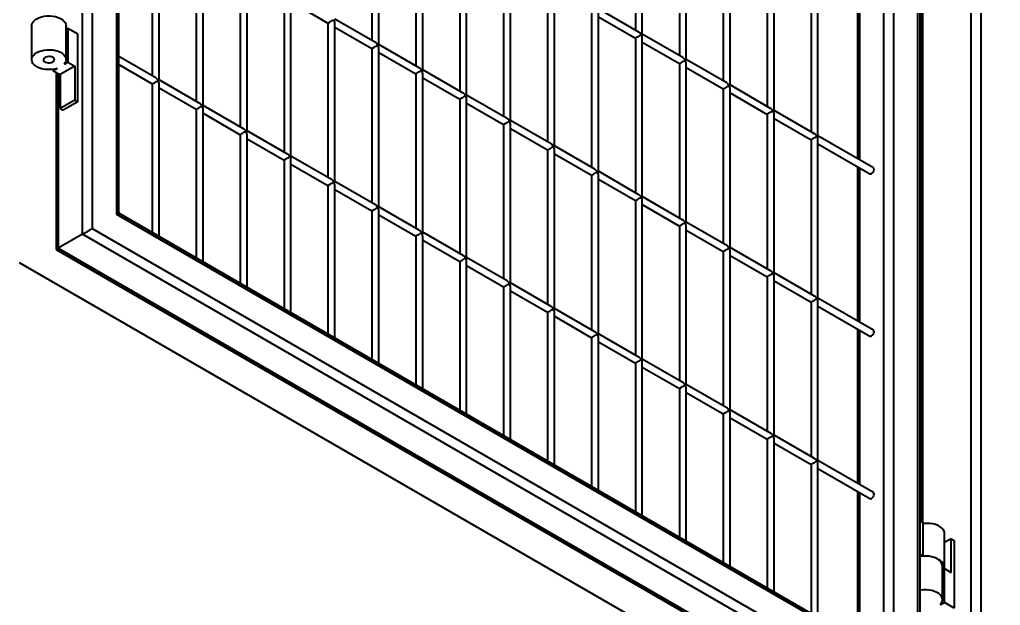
# Model space of a CAD drawing. Header units: millimetres. Extents: x 0 to 297, y 0 to 210.
# Drawn here: x 212.55 to 219.65, y 103.2 to 107.44 of the extents above; entities that cross this region are included whole.
import ezdxf

# ---------------------------------------------------------------- set-up
doc = ezdxf.new("R2010")
doc.units = ezdxf.units.MM
doc.layers.add('轮廓实线层', color=7, linetype='Continuous', lineweight=40)

msp = doc.modelspace()

# ---------------------------------------------------------------- linework, layer by layer
at = {"layer": '轮廓实线层', "color": 7, "linetype": 'Continuous', "lineweight": 40}
for p, q in [((213.0039, 105.8862), (213.0039, 120.584)), ((213.0746, 120.5432), (213.0746, 105.9271)), ((213.2513, 106.0292), (213.2513, 120.237)), ((213.266, 106.0376), (213.266, 120.1877)), ((219.0567, 102.4737), (219.0567, 117.0897)), ((219.0713, 102.4244), (219.0713, 117.0982)), ((218.8799, 116.9877), (218.8799, 102.7799)), ((219.0739, 115.4182), (219.0739, 103.8111)), ((217.0094, 108.4811), (217.0094, 107.363)), ((217.0594, 107.3341), (217.0594, 108.4811)), ((215.1002, 108.4074), (215.1002, 107.2893)), ((215.1502, 107.2604), (215.1502, 108.4074)), ((217.3276, 108.2974), (217.3276, 107.1793)), ((217.3776, 107.1504), (217.3776, 108.2974)), ((215.4184, 108.2237), (215.4184, 107.1056)), ((215.4684, 107.0767), (215.4684, 108.2237)), ((213.5092, 108.15), (213.5092, 107.0319)), ((213.5592, 107.0031), (213.5592, 108.15)), ((217.6458, 108.1137), (217.6458, 106.9956)), ((217.6958, 106.9667), (217.6958, 108.1137)), ((215.7366, 108.04), (215.7366, 106.9219)), ((215.7866, 106.8931), (215.7866, 108.04)), ((213.8274, 107.9663), (213.8274, 106.8482)), ((213.8774, 106.8194), (213.8774, 107.9663)), ((217.964, 107.93), (217.964, 106.8119)), ((218.014, 106.783), (218.014, 107.93)), ((216.0548, 107.8563), (216.0548, 106.7382)), ((216.1048, 106.7094), (216.1048, 107.8563)), ((214.1456, 107.7826), (214.1456, 106.6646)), ((214.1956, 106.6357), (214.1956, 107.7826)), ((218.2822, 107.7463), (218.2822, 106.6282)), ((218.3322, 106.5993), (218.3322, 107.7463)), ((216.373, 107.6726), (216.373, 106.5545)), ((216.423, 106.5257), (216.423, 107.6726)), ((214.4638, 107.5989), (214.4638, 106.4809)), ((214.5138, 106.452), (214.5138, 107.5989)), ((214.5138, 107.5701), (214.782, 107.4153)), ((217.0344, 107.3485), (216.7412, 107.5178)), ((218.6178, 107.5525), (218.6178, 106.4344)), ((215.1252, 107.2749), (214.832, 107.4441)), ((216.6912, 107.4889), (216.6912, 106.3708)), ((216.7412, 106.342), (216.7412, 107.4889)), ((216.7412, 107.4601), (217.0094, 107.3052)), ((212.6349, 107.3948), (212.6349, 107.1498)), ((212.8849, 107.1498), (212.8849, 107.3948)), ((212.8978, 107.3764), (212.8849, 107.369)), ((212.8978, 107.3764), (212.8978, 107.1315)), ((212.9685, 107.3356), (212.8978, 107.3764)), ((214.782, 107.4153), (214.782, 106.2972)), ((214.832, 106.2683), (214.832, 107.4153)), ((214.832, 107.3864), (215.1002, 107.2316)), ((212.9685, 106.8457), (212.9685, 107.3356)), ((217.0094, 107.3052), (217.0094, 106.1871)), ((217.3526, 107.1648), (217.0594, 107.3341)), ((217.0594, 106.1583), (217.0594, 107.3052)), ((215.1002, 107.2316), (215.1002, 106.1135)), ((215.4434, 107.0912), (215.1502, 107.2604)), ((215.1502, 106.0846), (215.1502, 107.2316)), ((217.0594, 107.2764), (217.3276, 107.1215)), ((213.5342, 107.0175), (213.266, 107.1723)), ((215.1502, 107.2027), (215.4184, 107.0479)), ((212.82, 107.0866), (212.7917, 107.0702)), ((212.9473, 107.1029), (212.8412, 107.0417)), ((212.8978, 107.1315), (212.8695, 107.1151)), ((212.8978, 107.1315), (212.9473, 107.1029)), ((212.9473, 107.1029), (212.9473, 106.8579)), ((213.266, 107.1146), (213.5092, 106.9742)), ((217.3276, 107.1215), (217.3276, 106.0035)), ((217.6708, 106.9812), (217.3776, 107.1504)), ((217.3776, 105.9746), (217.3776, 107.1215)), ((217.3776, 107.0927), (217.6458, 106.9379)), ((212.7917, 107.0801), (212.7917, 107.0702)), ((212.7917, 107.0702), (212.8412, 107.0417)), ((212.8124, 107.0583), (212.8124, 105.7757)), ((212.8412, 107.0417), (212.8412, 106.7967)), ((215.4184, 107.0479), (215.4184, 105.9298)), ((215.7616, 106.9075), (215.4684, 107.0767)), ((215.4684, 105.9009), (215.4684, 107.0479)), ((215.4684, 107.019), (215.7366, 106.8642)), ((213.5092, 106.9742), (213.5092, 105.8972)), ((213.8524, 106.8338), (213.5592, 107.0031)), ((213.5592, 105.8684), (213.5592, 106.9742)), ((213.5592, 106.9453), (213.8274, 106.7905)), ((217.989, 106.7975), (217.6958, 106.9667)), ((216.0798, 106.7238), (215.7866, 106.8931)), ((217.6458, 106.9379), (217.6458, 105.8198)), ((217.6958, 105.7909), (217.6958, 106.9379)), ((217.6958, 106.909), (217.964, 106.7542)), ((212.9473, 106.8579), (212.8412, 106.7967)), ((212.9685, 106.8457), (212.8624, 106.7845)), ((212.9473, 106.8579), (212.9685, 106.8457)), ((214.1706, 106.6501), (213.8774, 106.8194)), ((215.7366, 106.8642), (215.7366, 105.7461)), ((215.7866, 105.7172), (215.7866, 106.8642)), ((215.7866, 106.8353), (216.0548, 106.6805)), ((212.8412, 106.7967), (212.8624, 106.7845)), ((213.8274, 106.7905), (213.8274, 105.7135)), ((213.8774, 105.6847), (213.8774, 106.7905)), ((213.8774, 106.7617), (214.1456, 106.6068)), ((217.964, 106.7542), (217.964, 105.6361)), ((218.3072, 106.6138), (218.014, 106.783)), ((218.014, 105.6072), (218.014, 106.7542)), ((216.0548, 106.6805), (216.0548, 105.5624)), ((216.398, 106.5401), (216.1048, 106.7094)), ((216.1048, 105.5335), (216.1048, 106.6805)), ((218.014, 106.7253), (218.2822, 106.5705)), ((214.1456, 106.6068), (214.1456, 105.5298)), ((214.4888, 106.4664), (214.1956, 106.6357)), ((214.1956, 105.501), (214.1956, 106.6068)), ((216.1048, 106.6516), (216.373, 106.4968)), ((218.7333, 106.3678), (218.3322, 106.5993)), ((214.1956, 106.578), (214.4638, 106.4231)), ((216.7162, 106.3564), (216.423, 106.5257)), ((218.2822, 106.5705), (218.2822, 105.4524)), ((218.3322, 105.4235), (218.3322, 106.5705)), ((218.3322, 106.5416), (218.7083, 106.3245)), ((214.807, 106.2827), (214.5138, 106.452)), ((216.373, 106.4968), (216.373, 105.3787)), ((216.423, 105.3498), (216.423, 106.4968)), ((216.423, 106.4679), (216.6912, 106.3131)), ((214.4638, 106.4231), (214.4638, 105.3461)), ((214.5138, 105.3173), (214.5138, 106.4231)), ((214.5138, 106.3943), (214.782, 106.2394)), ((218.6178, 106.3767), (218.6178, 105.2586)), ((216.6912, 106.3131), (216.6912, 105.195)), ((217.0344, 106.1727), (216.7412, 106.342)), ((216.7412, 105.1662), (216.7412, 106.3131)), ((214.782, 106.2394), (214.782, 105.1625)), ((215.1252, 106.0991), (214.832, 106.2683)), ((214.832, 105.1336), (214.832, 106.2394)), ((216.7412, 106.2842), (217.0094, 106.1294)), ((214.832, 106.2106), (215.1002, 106.0557)), ((217.0094, 106.1294), (217.0094, 105.0113)), ((217.3526, 105.989), (217.0594, 106.1583)), ((217.0594, 104.9825), (217.0594, 106.1294)), ((217.0594, 106.1006), (217.3276, 105.9457)), ((218.8799, 102.7799), (213.2513, 106.0292)), ((218.8446, 102.8172), (213.266, 106.0376)), ((215.1002, 106.0557), (215.1002, 104.9788)), ((215.4434, 105.9154), (215.1502, 106.0846)), ((215.1502, 104.9499), (215.1502, 106.0557)), ((215.1502, 106.0269), (215.4184, 105.8721)), ((217.6708, 105.8053), (217.3776, 105.9746)), ((213.0039, 105.8862), (212.8271, 105.7842)), ((219.0567, 102.392), (213.0039, 105.8862)), ((213.0746, 105.9271), (219.0567, 102.4737)), ((215.7616, 105.7317), (215.4684, 105.9009)), ((217.3276, 105.9457), (217.3276, 104.8276)), ((217.3776, 104.7988), (217.3776, 105.9457)), ((217.3776, 105.9169), (217.6458, 105.762)), ((215.4184, 105.8721), (215.4184, 104.7951)), ((215.4684, 104.7662), (215.4684, 105.8721)), ((215.4684, 105.8432), (215.7366, 105.6884)), ((212.8124, 105.7757), (218.8446, 102.2935)), ((212.8271, 105.7842), (218.8799, 102.29)), ((217.6458, 105.762), (217.6458, 104.6439)), ((217.989, 105.6216), (217.6958, 105.7909)), ((217.6958, 104.6151), (217.6958, 105.762)), ((241.5392, 88.9436), (212.5478, 105.68)), ((215.7366, 105.6884), (215.7366, 104.6114)), ((216.0798, 105.548), (215.7866, 105.7172)), ((215.7866, 104.5825), (215.7866, 105.6884)), ((217.6958, 105.7332), (217.964, 105.5783)), ((215.7866, 105.6595), (216.0548, 105.5047)), ((218.3072, 105.438), (218.014, 105.6072)), ((216.398, 105.3643), (216.1048, 105.5335)), ((217.964, 105.5783), (217.964, 104.4603)), ((218.014, 104.4314), (218.014, 105.5783)), ((218.014, 105.5495), (218.2822, 105.3946)), ((216.0548, 105.5047), (216.0548, 104.4277)), ((216.1048, 104.3988), (216.1048, 105.5047)), ((216.1048, 105.4758), (216.373, 105.321)), ((218.2822, 105.3946), (218.2822, 104.2766)), ((218.7333, 105.1919), (218.3322, 105.4235)), ((218.3322, 104.2477), (218.3322, 105.3946)), ((216.373, 105.321), (216.373, 104.244)), ((216.7162, 105.1806), (216.423, 105.3498)), ((216.423, 104.2151), (216.423, 105.321)), ((218.3322, 105.3658), (218.7083, 105.1486)), ((216.423, 105.2921), (216.6912, 105.1373)), ((218.6178, 105.2009), (218.6178, 104.0828)), ((216.6912, 105.1373), (216.6912, 104.0603)), ((217.0344, 104.9969), (216.7412, 105.1662)), ((216.7412, 104.0314), (216.7412, 105.1373)), ((216.7412, 105.1084), (217.0094, 104.9536)), ((217.3526, 104.8132), (217.0594, 104.9825)), ((217.0094, 104.9536), (217.0094, 103.8766)), ((217.0594, 103.8477), (217.0594, 104.9536)), ((217.0594, 104.9247), (217.3276, 104.7699)), ((217.3276, 104.7699), (217.3276, 103.6929)), ((217.6708, 104.6295), (217.3776, 104.7988)), ((217.3776, 103.6641), (217.3776, 104.7699)), ((217.3776, 104.741), (217.6458, 104.5862)), ((217.989, 104.4458), (217.6958, 104.6151)), ((217.6458, 104.5862), (217.6458, 103.5092)), ((217.6958, 103.4804), (217.6958, 104.5862)), ((217.6958, 104.5573), (217.964, 104.4025)), ((217.964, 104.4025), (217.964, 103.3255)), ((218.3072, 104.2621), (218.014, 104.4314)), ((218.014, 103.2967), (218.014, 104.4025)), ((218.014, 104.3737), (218.2822, 104.2188)), ((218.7333, 104.0161), (218.3322, 104.2477)), ((218.2822, 104.2188), (218.2822, 103.1418)), ((218.3322, 103.113), (218.3322, 104.2188)), ((218.3322, 104.19), (218.7083, 103.9728)), ((218.6178, 104.0251), (218.6178, 102.9481)), ((219.0713, 103.8125), (219.0921, 103.8006)), ((219.0921, 103.8006), (219.0921, 103.5556)), ((219.2489, 103.476), (219.2489, 103.721)), ((219.2971, 103.6822), (219.2489, 103.6543)), ((219.2971, 103.4372), (219.2971, 103.6822)), ((219.2971, 103.6822), (219.3183, 103.6699)), ((219.3183, 103.6699), (219.3183, 103.18)), ((219.0921, 103.5556), (219.0713, 103.5676)), ((219.2347, 103.2392), (219.2347, 103.4842)), ((219.2476, 103.4658), (219.2347, 103.4584)), ((219.2476, 103.2208), (219.2476, 103.4658)), ((219.2476, 103.4658), (219.2971, 103.4372)), ((219.2476, 103.2208), (219.2193, 103.2045)), ((219.3183, 103.18), (219.2476, 103.2208))]:
    msp.add_line(p, q, dxfattribs=at)
at = {"layer": '轮廓实线层', "color": 8, "linetype": 'Continuous', "lineweight": 40}
for p, q in [((219.4421, 101.7), (219.4421, 117.7859)), ((219.5128, 117.7859), (219.5128, 101.7)), ((218.8092, 102.8376), (218.8092, 116.9468)), ((219.0885, 115.4162), (219.0885, 103.8026)), ((218.6324, 107.5441), (218.6324, 106.426)), ((212.8271, 107.0498), (212.8271, 105.7842)), ((218.6324, 106.3683), (218.6324, 105.2502)), ((218.6324, 105.1924), (218.6324, 104.0744)), ((218.6324, 104.0166), (218.6324, 102.9396))]:
    msp.add_line(p, q, dxfattribs=at)
at = {"layer": '轮廓实线层', "color": 7, "linetype": 'Continuous', "lineweight": 40, "flags": 128}
for points in [[(212.6349, 107.3948), (212.6357, 107.4029), (212.6398, 107.4148), (212.6473, 107.4261), (212.658, 107.4366), (212.6715, 107.4458), (212.6876, 107.4536), (212.7056, 107.4598), (212.7252, 107.4641), (212.7458, 107.4665), (212.7668, 107.4668), (212.7876, 107.4652), (212.8076, 107.4615), (212.8263, 107.456), (212.843, 107.4487), (212.8575, 107.4399), (212.8692, 107.4298), (212.8778, 107.4188), (212.8831, 107.4071), (212.8849, 107.395), (212.8849, 107.3948)], [(212.82, 107.0866), (212.8008, 107.0817), (212.7805, 107.0787), (212.7596, 107.0777), (212.7387, 107.0787), (212.7184, 107.0818), (212.6992, 107.0868), (212.6818, 107.0935), (212.6666, 107.1018), (212.654, 107.1115), (212.6444, 107.1223), (212.638, 107.1339), (212.6351, 107.1459), (212.6357, 107.158), (212.6398, 107.1699), (212.6473, 107.1812), (212.658, 107.1916), (212.6715, 107.2009), (212.6876, 107.2087), (212.7056, 107.2148), (212.7252, 107.2192), (212.7458, 107.2215), (212.7668, 107.2219), (212.7876, 107.2202), (212.8076, 107.2165), (212.8263, 107.211), (212.843, 107.2037), (212.8575, 107.1949), (212.8692, 107.1849), (212.8778, 107.1738), (212.8831, 107.1621), (212.8849, 107.15), (212.8832, 107.138), (212.878, 107.1262), (212.8695, 107.1151)], [(212.7882, 107.1335), (212.7953, 107.139), (212.7992, 107.1455), (212.7997, 107.1524), (212.7966, 107.1591), (212.7902, 107.1649), (212.7812, 107.1694), (212.7703, 107.1721), (212.7584, 107.1729), (212.7467, 107.1716), (212.7362, 107.1684), (212.7277, 107.1635), (212.7222, 107.1575), (212.7199, 107.1507), (212.7213, 107.1439), (212.726, 107.1376), (212.7338, 107.1323), (212.7439, 107.1287), (212.7554, 107.1269), (212.7673, 107.1271), (212.7786, 107.1294), (212.7882, 107.1335)], [(218.0066, 106.7788), (218.0031, 106.7767), (217.9991, 106.7744), (217.9947, 106.7719), (217.9901, 106.7693), (217.9855, 106.7666), (217.981, 106.764), (217.9768, 106.7616), (217.973, 106.7594), (217.9697, 106.7575), (217.9671, 106.756), (217.9653, 106.7549), (217.9642, 106.7543), (217.964, 106.7542)], [(218.7083, 106.3245), (218.7141, 106.3233), (218.7208, 106.3257)], [(218.7208, 106.3257), (218.7276, 106.3311), (218.7333, 106.3389), (218.7372, 106.3477), (218.7385, 106.3563), (218.7372, 106.3633), (218.7333, 106.3678), (218.7333, 106.3678)], [(218.0066, 105.603), (218.0031, 105.6009), (217.9991, 105.5986), (217.9947, 105.5961), (217.9901, 105.5934), (217.9855, 105.5908), (217.981, 105.5882), (217.9768, 105.5857), (217.973, 105.5836), (217.9697, 105.5817), (217.9671, 105.5802), (217.9653, 105.5791), (217.9642, 105.5785), (217.964, 105.5783)], [(218.7208, 105.1499), (218.7276, 105.1553), (218.7333, 105.1631), (218.7372, 105.1719), (218.7385, 105.1805), (218.7372, 105.1875), (218.7333, 105.1919), (218.7333, 105.1919)], [(218.7083, 105.1486), (218.7141, 105.1475), (218.7208, 105.1499)], [(218.0066, 104.4272), (218.0031, 104.4251), (217.9991, 104.4228), (217.9947, 104.4203), (217.9901, 104.4176), (217.9855, 104.415), (217.981, 104.4124), (217.9768, 104.4099), (217.973, 104.4077), (217.9697, 104.4058), (217.9671, 104.4043), (217.9653, 104.4033), (217.9642, 104.4027), (217.964, 104.4025)], [(218.7083, 103.9728), (218.7141, 103.9717), (218.7208, 103.9741)], [(218.7208, 103.9741), (218.7276, 103.9795), (218.7333, 103.9872), (218.7372, 103.9961), (218.7385, 104.0047), (218.7372, 104.0117), (218.7333, 104.0161), (218.7333, 104.0161)], [(219.2489, 103.721), (219.2487, 103.7249), (219.2458, 103.7369), (219.2394, 103.7485), (219.2298, 103.7593), (219.2172, 103.769), (219.202, 103.7773), (219.1846, 103.784), (219.1654, 103.789), (219.1451, 103.7921), (219.1242, 103.7931), (219.1033, 103.7921), (219.0921, 103.7907)], [(219.2347, 103.4842), (219.2347, 103.4844), (219.2329, 103.4964), (219.2276, 103.5082), (219.219, 103.5192), (219.2073, 103.5293), (219.1929, 103.5381), (219.1761, 103.5453), (219.1574, 103.5509), (219.1374, 103.5545), (219.1166, 103.5562), (219.0956, 103.5559), (219.0751, 103.5535), (219.0713, 103.5528)], [(219.2476, 103.4658), (219.2481, 103.4679), (219.2487, 103.48), (219.2458, 103.492), (219.2394, 103.5035), (219.2298, 103.5143), (219.2172, 103.524), (219.2049, 103.5309)], [(219.2193, 103.2045), (219.2278, 103.2156), (219.233, 103.2273), (219.2347, 103.2394), (219.2329, 103.2515), (219.2276, 103.2632), (219.219, 103.2742), (219.2073, 103.2843), (219.1929, 103.2931), (219.1761, 103.3004), (219.1574, 103.3059), (219.1374, 103.3096), (219.1166, 103.3113), (219.0956, 103.3109), (219.0751, 103.3085), (219.0713, 103.3079)]]:
    msp.add_lwpolyline(points, dxfattribs=at)
at = {"layer": '轮廓实线层', "color": 7, "linetype": 'Continuous', "lineweight": 40}
for centre, major_axis, ratio, start_param, end_param in [((214.807, 107.4297), (0.025, 0.0144), 0.00007, 3.141552, 5.497747), ((214.807, 107.4297), (-0.0177, 0.0306), 0.577335, 3.92695, 4.712348), ((217.0344, 107.3197), (0.025, 0.0144), 0.00007, 3.141552, 5.497747), ((217.0344, 107.3197), (-0.0177, 0.0306), 0.577335, 4.712348, 5.497828), ((217.0344, 107.3197), (0.025, 0.0144), 0.00007, 5.497747, 6.283145), ((217.0344, 107.3197), (-0.0177, 0.0306), 0.577335, 3.92695, 4.712348), ((215.1252, 107.246), (0.025, 0.0144), 0.00007, 3.141552, 5.497747), ((215.1252, 107.246), (-0.0177, 0.0306), 0.577335, 4.712348, 5.497828), ((215.1252, 107.246), (0.025, 0.0144), 0.00007, 5.497747, 6.283145), ((215.1252, 107.246), (-0.0177, 0.0306), 0.577335, 3.92695, 4.712348), ((217.3526, 107.136), (-0.0177, 0.0306), 0.577335, 4.712348, 5.497828), ((215.4434, 107.0623), (-0.0177, 0.0306), 0.577335, 4.712348, 5.497828), ((217.3526, 107.136), (0.025, 0.0144), 0.00007, 3.141552, 5.497747), ((217.3526, 107.136), (0.025, 0.0144), 0.00007, 5.497747, 6.283145), ((217.3526, 107.136), (-0.0177, 0.0306), 0.577335, 3.92695, 4.712348), ((213.5342, 106.9886), (-0.0177, 0.0306), 0.577335, 4.712348, 5.497828), ((215.4434, 107.0623), (0.025, 0.0144), 0.00007, 3.141552, 5.497747), ((215.4434, 107.0623), (0.025, 0.0144), 0.00007, 5.497747, 6.283145), ((215.4434, 107.0623), (-0.0177, 0.0306), 0.577335, 3.92695, 4.712348), ((213.5342, 106.9886), (0.025, 0.0144), 0.00007, 3.141552, 5.497747), ((213.5342, 106.9886), (0.025, 0.0144), 0.00007, 5.497747, 6.283145), ((213.5342, 106.9886), (-0.0177, 0.0306), 0.577335, 3.92695, 4.712348), ((217.6708, 106.9523), (0.025, 0.0144), 0.00007, 3.141552, 5.497747), ((217.6708, 106.9523), (-0.0177, 0.0306), 0.577335, 4.712348, 5.497828), ((217.6708, 106.9523), (0.025, 0.0144), 0.00007, 5.497747, 6.283145), ((217.6708, 106.9523), (-0.0177, 0.0306), 0.577335, 3.92695, 4.712348), ((215.7616, 106.8786), (0.025, 0.0144), 0.00007, 3.141552, 5.497747), ((215.7616, 106.8786), (-0.0177, 0.0306), 0.577335, 4.712348, 5.497828), ((215.7616, 106.8786), (0.025, 0.0144), 0.00007, 5.497747, 6.283145), ((215.7616, 106.8786), (-0.0177, 0.0306), 0.577335, 3.92695, 4.712348), ((213.8524, 106.8049), (0.025, 0.0144), 0.00007, 3.141552, 5.497747), ((213.8524, 106.8049), (-0.0177, 0.0306), 0.577335, 4.712348, 5.497828), ((213.8524, 106.8049), (0.025, 0.0144), 0.00007, 5.497747, 6.283145), ((213.8524, 106.8049), (-0.0177, 0.0306), 0.577335, 3.92695, 4.712348), ((217.989, 106.7686), (-0.0177, 0.0306), 0.577335, 4.712348, 5.497828), ((217.989, 106.7686), (0.025, 0.0144), 0.00007, 5.497747, 6.283145), ((217.989, 106.7686), (-0.0177, 0.0306), 0.577335, 3.92695, 4.712348), ((216.0798, 106.6949), (0.025, 0.0144), 0.00007, 3.141552, 5.497747), ((216.0798, 106.6949), (-0.0177, 0.0306), 0.577335, 4.712348, 5.497828), ((216.0798, 106.6949), (0.025, 0.0144), 0.00007, 5.497747, 6.283145), ((216.0798, 106.6949), (-0.0177, 0.0306), 0.577335, 3.92695, 4.712348), ((214.1706, 106.6213), (0.025, 0.0144), 0.00007, 3.141552, 5.497747), ((214.1706, 106.6213), (-0.0177, 0.0306), 0.577335, 4.712348, 5.497828), ((214.1706, 106.6213), (0.025, 0.0144), 0.00007, 5.497747, 6.283145), ((214.1706, 106.6213), (-0.0177, 0.0306), 0.577335, 3.92695, 4.712348), ((218.3072, 106.5849), (0.025, 0.0144), 0.00007, 3.141552, 5.497747), ((218.3072, 106.5849), (-0.0177, 0.0306), 0.577335, 4.712348, 5.497828), ((218.3072, 106.5849), (0.025, 0.0144), 0.00007, 5.497747, 6.283145), ((218.3072, 106.5849), (-0.0177, 0.0306), 0.577335, 3.92695, 4.712348), ((216.398, 106.5112), (0.025, 0.0144), 0.00007, 3.141552, 5.497747), ((216.398, 106.5112), (-0.0177, 0.0306), 0.577335, 4.712348, 5.497828), ((216.398, 106.5112), (0.025, 0.0144), 0.00007, 5.497747, 6.283145), ((216.398, 106.5112), (-0.0177, 0.0306), 0.577335, 3.92695, 4.712348), ((214.4888, 106.4376), (0.025, 0.0144), 0.00007, 3.141552, 5.497747), ((214.4888, 106.4376), (-0.0177, 0.0306), 0.577335, 4.712348, 5.497828), ((214.4888, 106.4376), (0.025, 0.0144), 0.00007, 5.497747, 6.283145), ((214.4888, 106.4376), (-0.0177, 0.0306), 0.577335, 3.92695, 4.712348), ((216.7162, 106.3275), (0.025, 0.0144), 0.00007, 3.141552, 5.497747), ((216.7162, 106.3275), (-0.0177, 0.0306), 0.577335, 4.712348, 5.497828), ((216.7162, 106.3275), (0.025, 0.0144), 0.00007, 5.497747, 6.283145), ((216.7162, 106.3275), (-0.0177, 0.0306), 0.577335, 3.92695, 4.712348), ((214.807, 106.2539), (0.025, 0.0144), 0.00007, 3.141552, 5.497747), ((214.807, 106.2539), (-0.0177, 0.0306), 0.577335, 4.712348, 5.497828), ((214.807, 106.2539), (0.025, 0.0144), 0.00007, 5.497747, 6.283145), ((214.807, 106.2539), (-0.0177, 0.0306), 0.577335, 3.92695, 4.712348), ((217.0344, 106.1439), (-0.0177, 0.0306), 0.577335, 4.712348, 5.497828), ((215.1252, 106.0702), (-0.0177, 0.0306), 0.577335, 4.712348, 5.497828), ((217.0344, 106.1439), (0.025, 0.0144), 0.00007, 3.141552, 5.497747), ((217.0344, 106.1439), (0.025, 0.0144), 0.00007, 5.497747, 6.283145), ((217.0344, 106.1439), (-0.0177, 0.0306), 0.577335, 3.92695, 4.712348), ((213.216, 106.0087), (0.05, 0.0289), 0.00007, 5.497747, 6.283145), ((215.1252, 106.0702), (0.025, 0.0144), 0.00007, 3.141552, 5.497747), ((215.1252, 106.0702), (0.025, 0.0144), 0.00007, 5.497747, 6.283145), ((215.1252, 106.0702), (-0.0177, 0.0306), 0.577335, 3.92695, 4.712348), ((217.3526, 105.9602), (0.025, 0.0144), 0.00007, 3.141552, 5.497747), ((217.3526, 105.9602), (-0.0177, 0.0306), 0.577335, 4.712348, 5.497828), ((217.3526, 105.9602), (0.025, 0.0144), 0.00007, 5.497747, 6.283145), ((217.3526, 105.9602), (-0.0177, 0.0306), 0.577335, 3.92695, 4.712348), ((213.0392, 105.9067), (0.05, 0.0289), 0.00007, 3.92695, 5.497747), ((215.4434, 105.8865), (0.025, 0.0144), 0.00007, 3.141552, 5.497747), ((215.4434, 105.8865), (-0.0177, 0.0306), 0.577335, 4.712348, 5.497828), ((215.4434, 105.8865), (0.025, 0.0144), 0.00007, 5.497747, 6.283145), ((215.4434, 105.8865), (-0.0177, 0.0306), 0.577335, 3.92695, 4.712348), ((212.8624, 105.8046), (0.05, 0.0289), 0.00007, 3.141552, 3.92695), ((217.6708, 105.7765), (0.025, 0.0144), 0.00007, 3.141552, 5.497747), ((217.6708, 105.7765), (-0.0177, 0.0306), 0.577335, 4.712348, 5.497828), ((217.6708, 105.7765), (0.025, 0.0144), 0.00007, 5.497747, 6.283145), ((217.6708, 105.7765), (-0.0177, 0.0306), 0.577335, 3.92695, 4.712348), ((215.7616, 105.7028), (0.025, 0.0144), 0.00007, 3.141552, 5.497747), ((215.7616, 105.7028), (-0.0177, 0.0306), 0.577335, 4.712348, 5.497828), ((215.7616, 105.7028), (0.025, 0.0144), 0.00007, 5.497747, 6.283145), ((215.7616, 105.7028), (-0.0177, 0.0306), 0.577335, 3.92695, 4.712348), ((217.989, 105.5928), (-0.0177, 0.0306), 0.577335, 4.712348, 5.497828), ((217.989, 105.5928), (0.025, 0.0144), 0.00007, 5.497747, 6.283145), ((217.989, 105.5928), (-0.0177, 0.0306), 0.577335, 3.92695, 4.712348), ((216.0798, 105.5191), (0.025, 0.0144), 0.00007, 3.141552, 5.497747), ((216.0798, 105.5191), (-0.0177, 0.0306), 0.577335, 4.712348, 5.497828), ((216.0798, 105.5191), (0.025, 0.0144), 0.00007, 5.497747, 6.283145), ((216.0798, 105.5191), (-0.0177, 0.0306), 0.577335, 3.92695, 4.712348), ((218.3072, 105.4091), (0.025, 0.0144), 0.00007, 3.141552, 5.497747), ((218.3072, 105.4091), (-0.0177, 0.0306), 0.577335, 4.712348, 5.497828), ((218.3072, 105.4091), (0.025, 0.0144), 0.00007, 5.497747, 6.283145), ((218.3072, 105.4091), (-0.0177, 0.0306), 0.577335, 3.92695, 4.712348), ((216.398, 105.3354), (0.025, 0.0144), 0.00007, 3.141552, 5.497747), ((216.398, 105.3354), (-0.0177, 0.0306), 0.577335, 4.712348, 5.497828), ((216.398, 105.3354), (0.025, 0.0144), 0.00007, 5.497747, 6.283145), ((216.398, 105.3354), (-0.0177, 0.0306), 0.577335, 3.92695, 4.712348), ((216.7162, 105.1517), (-0.0177, 0.0306), 0.577335, 4.712348, 5.497828), ((216.7162, 105.1517), (0.025, 0.0144), 0.00007, 3.141552, 5.497747), ((216.7162, 105.1517), (0.025, 0.0144), 0.00007, 5.497747, 6.283145), ((216.7162, 105.1517), (-0.0177, 0.0306), 0.577335, 3.92695, 4.712348), ((217.0344, 104.968), (0.025, 0.0144), 0.00007, 3.141552, 5.497747), ((217.0344, 104.968), (-0.0177, 0.0306), 0.577335, 4.712348, 5.497828), ((217.0344, 104.968), (0.025, 0.0144), 0.00007, 5.497747, 6.283145), ((217.0344, 104.968), (-0.0177, 0.0306), 0.577335, 3.92695, 4.712348), ((217.3526, 104.7843), (-0.0177, 0.0306), 0.577335, 4.712348, 5.497828), ((217.3526, 104.7843), (0.025, 0.0144), 0.00007, 3.141552, 5.497747), ((217.3526, 104.7843), (0.025, 0.0144), 0.00007, 5.497747, 6.283145), ((217.3526, 104.7843), (-0.0177, 0.0306), 0.577335, 3.92695, 4.712348), ((217.6708, 104.6006), (0.025, 0.0144), 0.00007, 3.141552, 5.497747), ((217.6708, 104.6006), (-0.0177, 0.0306), 0.577335, 4.712348, 5.497828), ((217.6708, 104.6006), (0.025, 0.0144), 0.00007, 5.497747, 6.283145), ((217.6708, 104.6006), (-0.0177, 0.0306), 0.577335, 3.92695, 4.712348), ((217.989, 104.417), (-0.0177, 0.0306), 0.577335, 4.712348, 5.497828), ((217.989, 104.417), (0.025, 0.0144), 0.00007, 5.497747, 6.283145), ((217.989, 104.417), (-0.0177, 0.0306), 0.577335, 3.92695, 4.712348), ((218.3072, 104.2333), (0.025, 0.0144), 0.00007, 3.141552, 5.497747), ((218.3072, 104.2333), (-0.0177, 0.0306), 0.577335, 4.712348, 5.497828), ((218.3072, 104.2333), (0.025, 0.0144), 0.00007, 5.497747, 6.283145), ((218.3072, 104.2333), (-0.0177, 0.0306), 0.577335, 3.92695, 4.712348)]:
    msp.add_ellipse(centre, major_axis=major_axis, ratio=ratio, start_param=start_param, end_param=end_param, dxfattribs=at)

doc.saveas('drawing.dxf')
